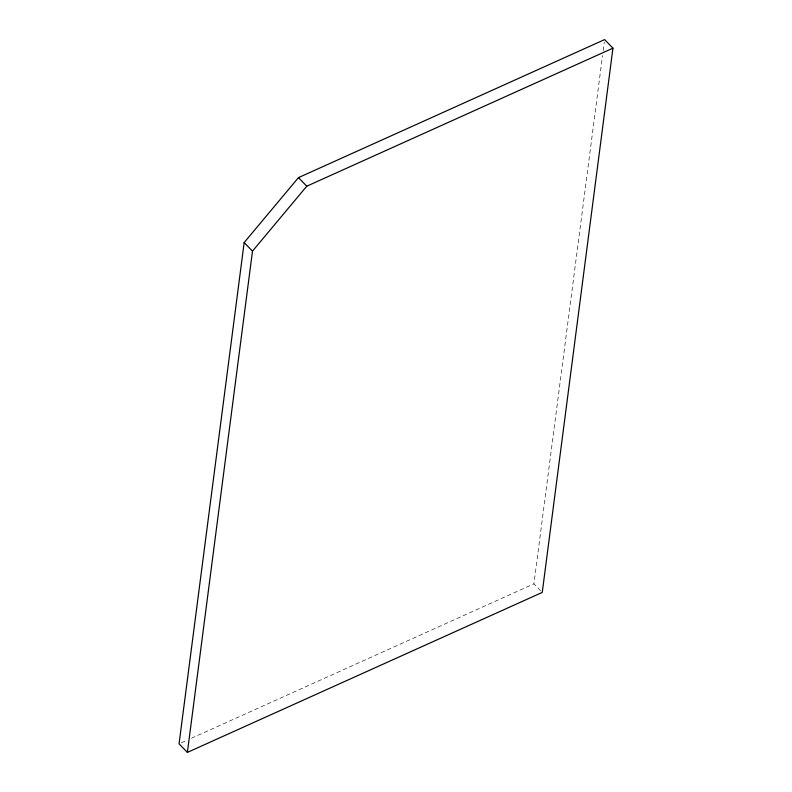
<?xml version="1.0" encoding="UTF-8"?>
<svg xmlns="http://www.w3.org/2000/svg" width="792" height="792" viewBox="0 0 792 792"><rect width="100%" height="100%" fill="white"/><g stroke="black" fill="none" stroke-linecap="round" stroke-linejoin="round"><path stroke-width="0.59" stroke-dasharray="3.96 2.97" d="M540.589 590.693L533.927 583.843L602.544 55.539M603.187 50.629L604.296 42.055M181.319 742.817L186.952 740.273M191.456 738.243L533.927 583.843"/><path stroke-width="1.19" d="M244.164 242.56L179.061 743.827L187.387 752.4L542.253 592.406L612.939 48.173L604.613 39.6L298.465 177.626L244.164 242.56L252.49 251.123L187.387 752.4M252.49 251.123L306.791 186.189L612.939 48.173M298.465 177.626L306.791 186.189"/></g></svg>
